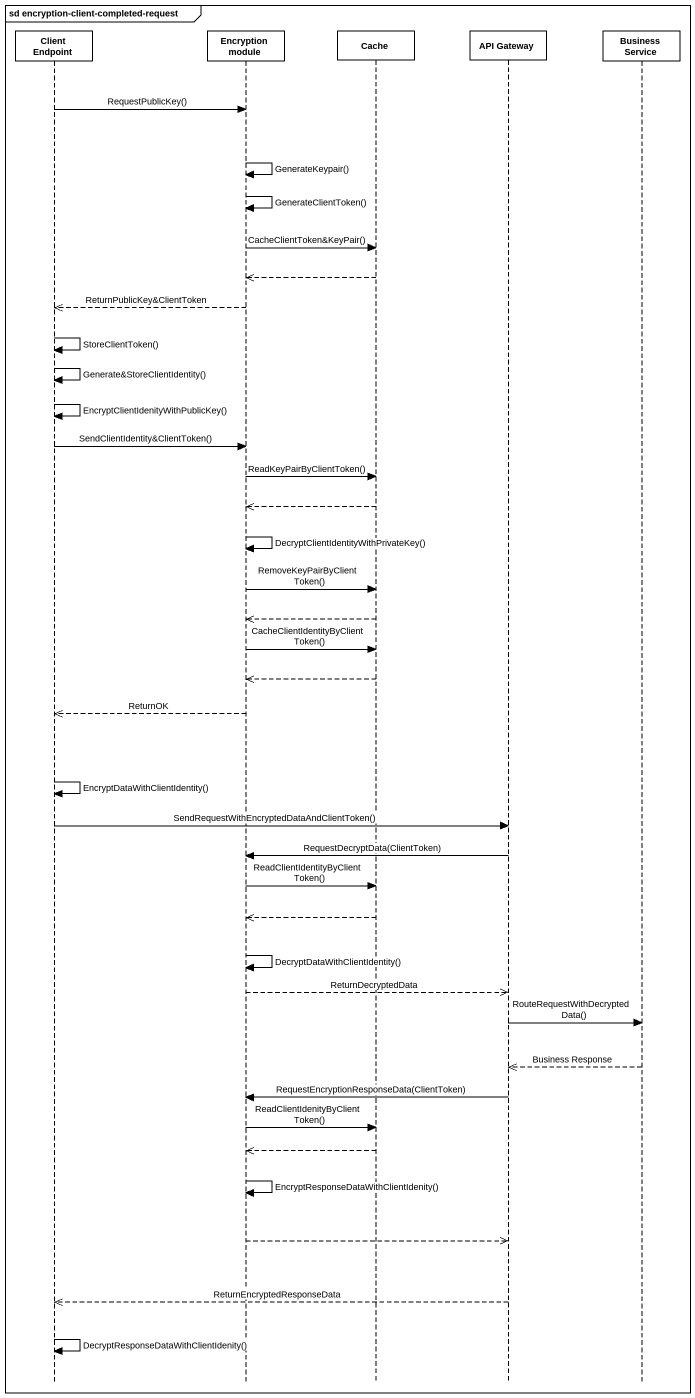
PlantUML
@startuml
mainframe sd encryption-client-completed-request
hide footbox
participant "Client Endpoint" as Client_Endpoint
participant "Encryption module" as Encryption_module
participant Cache
participant "API Gateway" as API_Gateway
participant "Business Service" as Business_Service

Client_Endpoint -> Encryption_module : RequestPublicKey()
Encryption_module -> Encryption_module : GenerateKeypair()
Encryption_module -> Encryption_module : GenerateClientToken()
Encryption_module -> Cache : CacheClientToken&KeyPair()
Cache -->> Encryption_module
Encryption_module -->> Client_Endpoint : ReturnPublicKey&ClientToken
Client_Endpoint -> Client_Endpoint : StoreClientToken()
Client_Endpoint -> Client_Endpoint : Generate&StoreClientIdentity()
Client_Endpoint -> Client_Endpoint : EncryptClientIdenityWithPublicKey()
Client_Endpoint -> Encryption_module : SendClientIdentity&ClientToken()
Encryption_module -> Cache : ReadKeyPairByClientToken()
Cache -->> Encryption_module
Encryption_module -> Encryption_module : DecryptClientIdentityWithPrivateKey()
Encryption_module -> Cache : RemoveKeyPairByClientToken()
Cache -->> Encryption_module
Encryption_module -> Cache : CacheClientIdentityByClientToken()
Cache -->> Encryption_module
Encryption_module -->> Client_Endpoint : ReturnOK
Client_Endpoint -> Client_Endpoint : EncryptDataWithClientIdentity()
Client_Endpoint -> API_Gateway : SendRequestWithEncryptedDataAndClientToken()
API_Gateway -> Encryption_module : RequestDecryptData(ClientToken)
Encryption_module -> Cache : ReadClientIdentityByClientToken()
Cache -->> Encryption_module
Encryption_module -> Encryption_module : DecryptDataWithClientIdentity()
Encryption_module -->> API_Gateway : ReturnDecryptedData
API_Gateway -> Business_Service : RouteRequestWithDecryptedData()
Business_Service -->> API_Gateway : Business Response
API_Gateway -> Encryption_module : RequestEncryptionResponseData(ClientToken)
Encryption_module -> Cache : ReadClientIdenityByClientToken()
Cache -->> Encryption_module
Encryption_module -> Encryption_module : EncryptResponseDataWithClientIdenity()
Encryption_module -->> API_Gateway
API_Gateway -->> Client_Endpoint : ReturnEncryptedResponseData
Client_Endpoint -> Client_Endpoint : DecryptResponseDataWithClientIdenity()
@enduml
